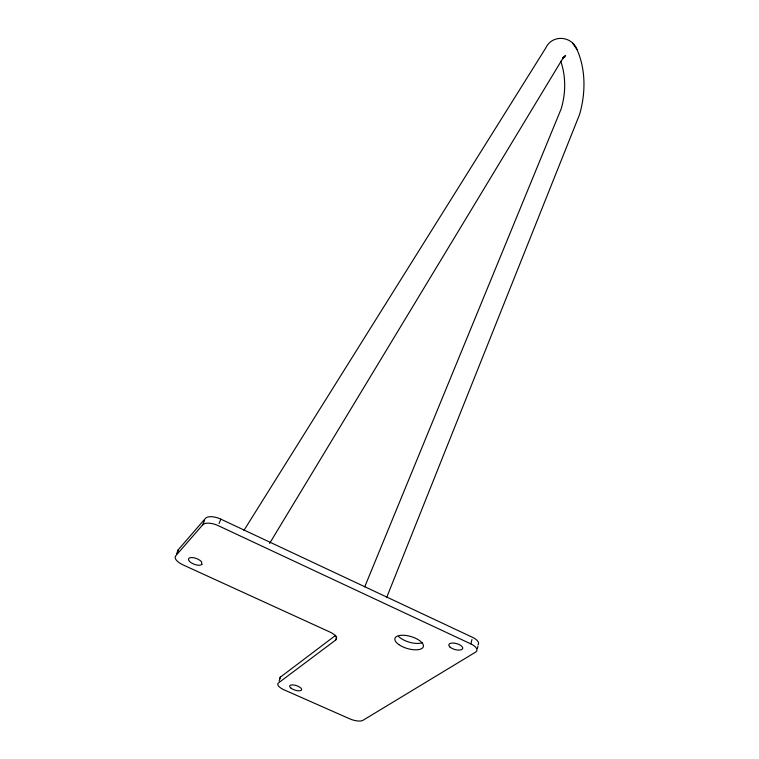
<?xml version="1.0" encoding="UTF-8"?>
<svg xmlns="http://www.w3.org/2000/svg" width="759" height="759" viewBox="0 0 759 759"><rect width="100%" height="100%" fill="white"/><g stroke="black" fill="none" stroke-linecap="round" stroke-linejoin="round"><path stroke-width="1.14" d="M477.42 648.395L477.952 646.194M336.626 636.953L335.62 640.084L278.458 682.929A10.493 3.947 18.1 0 0 284.027 689.808L349.804 718.858A10.351 3.842 17 0 0 362.963 720.319L475.532 652.18A12.059 5.171 15.3 0 0 470.874 643.917L471.956 639.514M279.132 680.975L280.469 677.075L335.753 635.255M386.616 597.618L579.591 114.438C585.663 93.461 585.957 69.676 576.973 49.496C571.869 35.787 552.106 34.202 545.787 47.969L243.962 530.361M219.066 523.463L220.841 519.147L472.496 637.313A12.011 5.199 15.3 0 1 477.98 644.913M364.718 586.859L561.176 108.841C565.816 93.49 566.034 76.469 560.759 61.242M335.62 640.084A11.508 4.753 17.8 0 0 329.947 632.057L183.004 564.876A12.097 5.133 20.6 0 1 175.718 555.854L202.719 524.83L204.522 520.522M176.61 553.776L178.384 549.62L205.423 518.378A12.666 5.73 20.6 0 1 220.841 519.147M269.597 543.406L561.869 59.97L565.626 55.398L562.789 57.798L564.848 57.048L562.637 57.731M470.874 643.917L218.184 525.636A12.713 5.702 20.5 0 0 202.719 524.83M572.542 43.111L576.973 49.496M279.796 678.831A10.455 3.966 18.1 0 1 280.469 677.075M177.957 552.059A12.049 5.171 20.6 0 1 178.384 549.62M422.241 642.74A14.725 6.29 16.3 0 1 398.684 636.545M201.866 564.411L201.543 561.812A7.267 3.102 20.5 0 0 190.813 557.58A7.267 3.102 20.5 0 0 191.486 562.96A7.267 3.102 20.5 0 0 201.866 564.411M398.769 644.543A14.782 6.252 16.3 0 0 422.839 647.626A14.782 6.252 16.3 0 0 405.799 635.463A14.782 6.252 16.3 0 0 398.769 644.543M449.821 646.905A7.21 3.083 15.5 0 0 461.927 649.448A7.21 3.083 15.5 0 0 455.571 643.347A7.21 3.083 15.5 0 0 449.821 646.905M290.858 688.043A6.309 2.381 17.9 0 0 301.247 690.339A6.309 2.381 17.9 0 0 294.89 685.178A6.309 2.381 17.9 0 0 290.858 688.043"/></g></svg>
